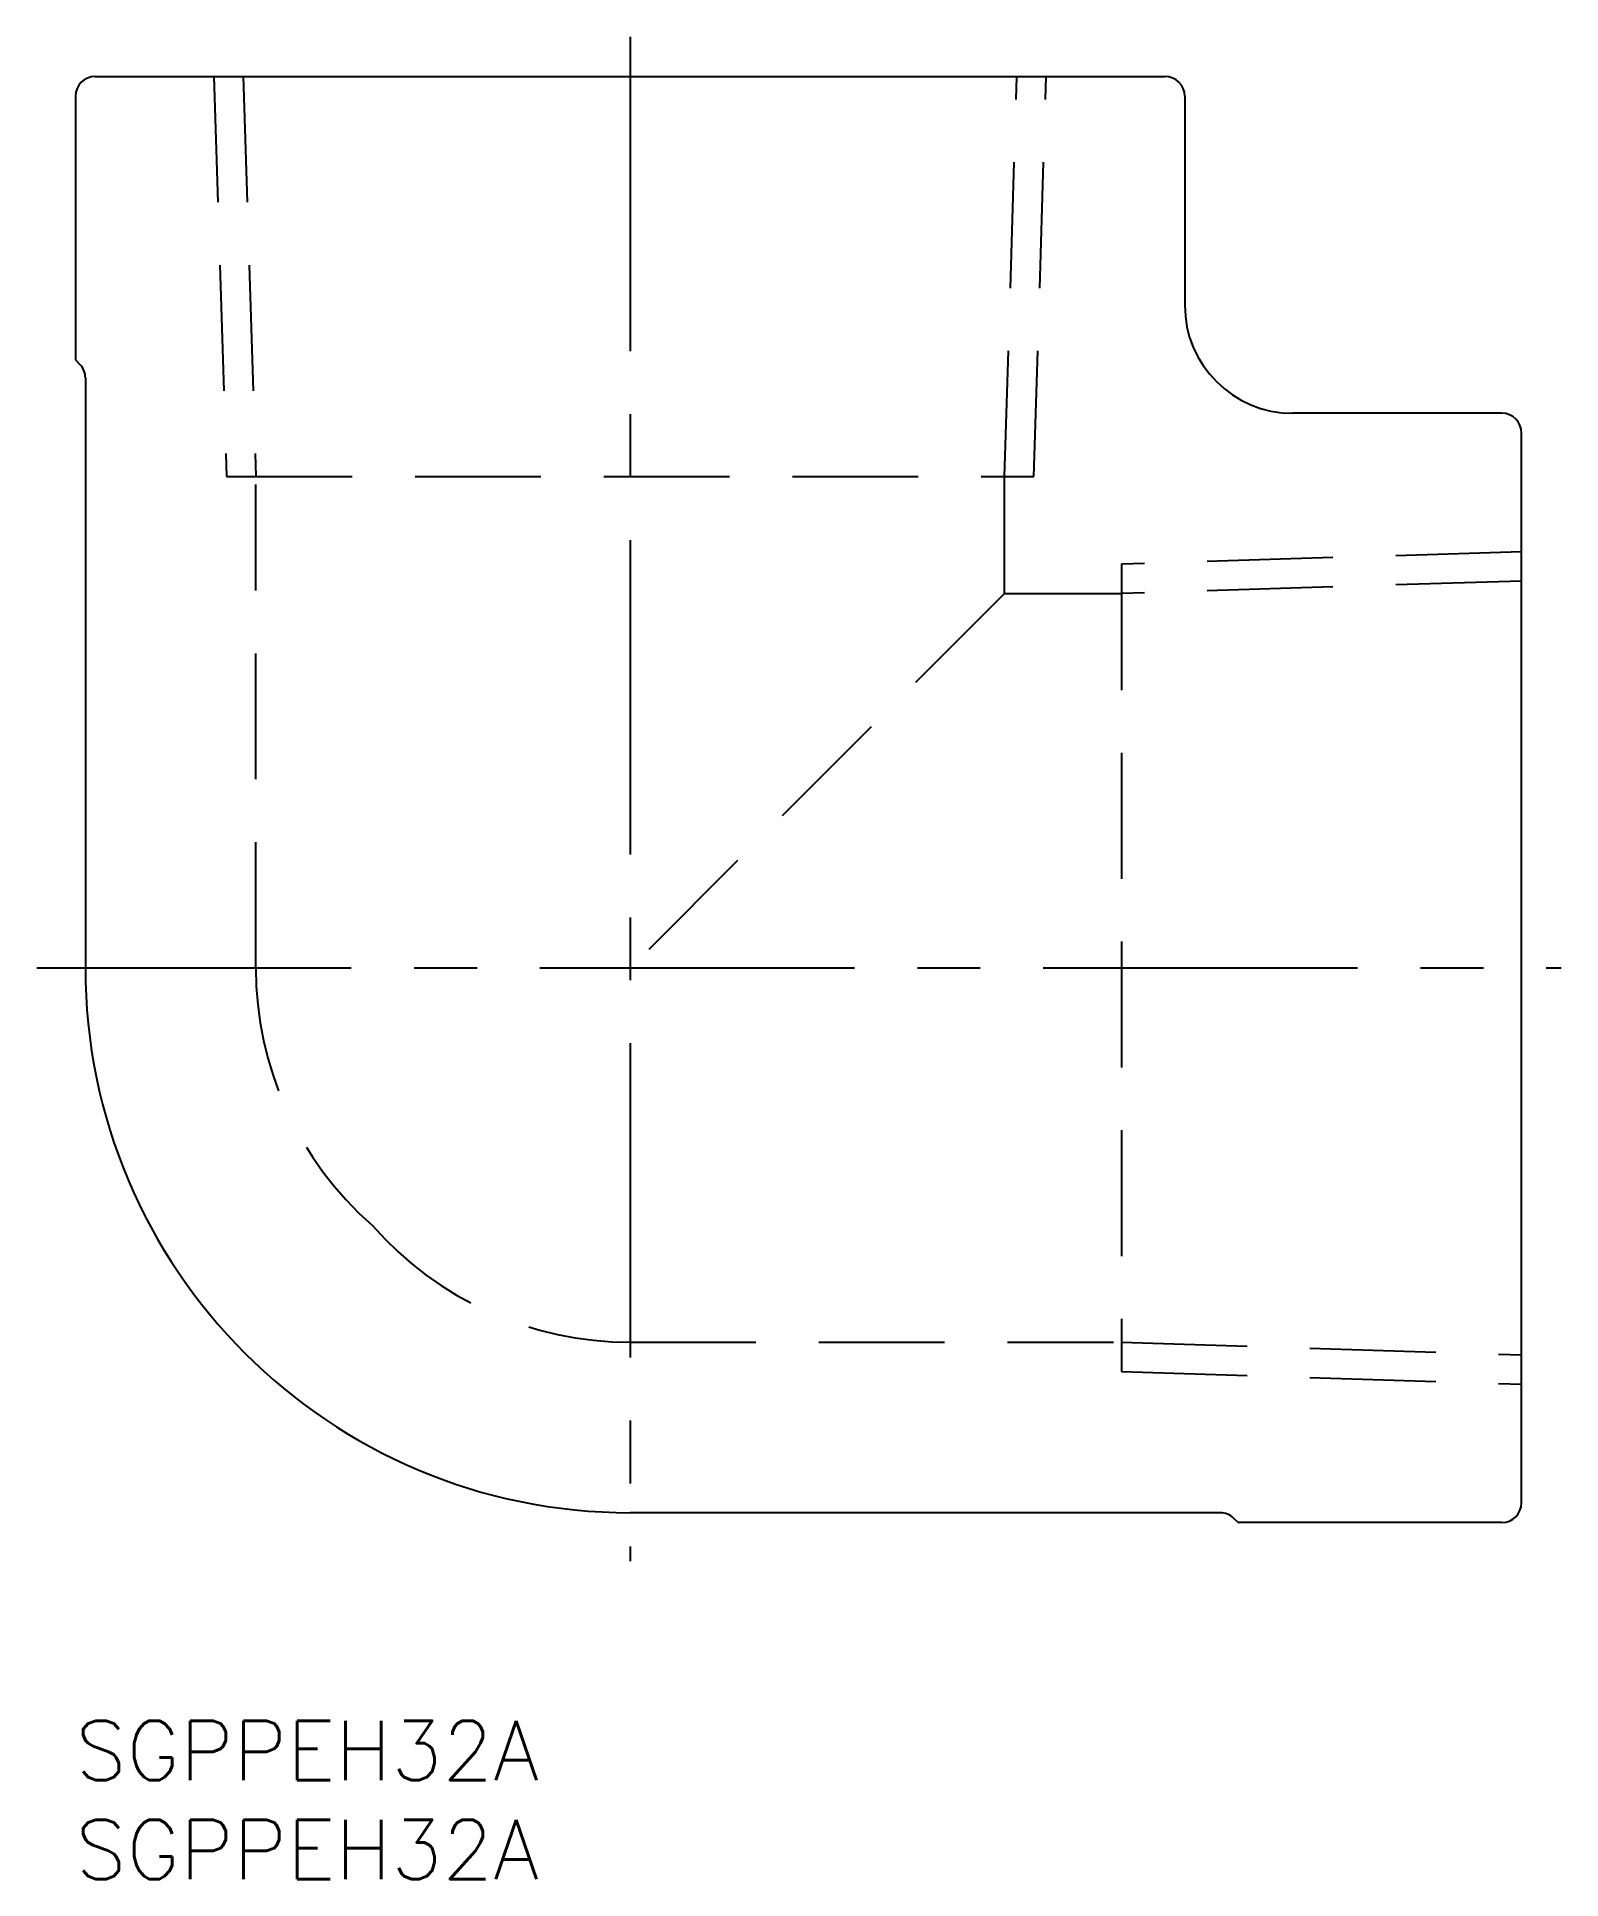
# Model space of a CAD drawing. Extents: x -1.9 to 75, y -8 to 85.
import ezdxf

# ---------------------------------------------------------------- set-up
doc = ezdxf.new("R2010")
doc.units = 0
doc.header["$LTSCALE"] = 0.5
doc.linetypes.add('CENTER', pattern=[50.8, 31.75, -6.35, 6.35, -6.35])
doc.linetypes.add('DASHED', pattern=[19.05, 12.7, -6.35])
for name, color, linetype in [('MSM_CENTER', 1, 'CENTER'), ('MSM_CONTINUOUS', 7, 'CONTINUOUS'), ('MSM_DASHED', 4, 'DASHED'), ('MSM_PART_NUMBER', 7, 'CONTINUOUS')]:
    doc.layers.add(name, color=color, linetype=linetype)
doc.styles.get("Standard").update_dxf_attribs({"font": 'txt.shx', "height": 3, "bigfont": 'bigfont.shx'})

msp = doc.modelspace()

# ---------------------------------------------------------------- linework, layer by layer
at = {"layer": 'MSM_CENTER'}
for p, q in [((28, 85), (28, 8.05)), ((-1.95, 38), (75, 38))]:
    msp.add_line(p, q, dxfattribs=at)
at = {"layer": 'MSM_CONTINUOUS'}
for p, q in [((1, 83), (55, 83)), ((0, 82), (0, 68.707)), ((56, 82), (56, 71.45)), ((0.015, 68.672), (0.222, 68.465)), ((0.5, 67.793), (0.5, 38)), ((72, 66), (61.45, 66)), ((73, 11), (73, 65)), ((57.793, 10.5), (28, 10.5)), ((58.672, 10.015), (58.465, 10.222)), ((72, 10), (58.707, 10))]:
    msp.add_line(p, q, dxfattribs=at)
for centre, radius, start, end in [((1, 82), 1, 90, 180), ((55, 82), 1, 0, 90), ((61.45, 71.45), 5.45, 180, 270), ((0.05, 68.707), 0.05, 180, 225), ((-0.45, 67.793), 0.95, 0, 45), ((72, 65), 1, 0, 90), ((28, 38), 27.5, 180, 270), ((57.793, 9.55), 0.95, 45, 90), ((72, 11), 1, 270, 0), ((58.707, 10.05), 0.05, 225, 270)]:
    msp.add_arc(centre, radius, start, end, dxfattribs=at)
at = {"layer": 'MSM_DASHED'}
for p, q in [((6.992, 83), (7.623, 62.8)), ((8.471, 83), (9.102, 62.8)), ((46.898, 62.8), (47.529, 83)), ((48.377, 62.8), (49.008, 83)), ((7.623, 62.8), (48.377, 62.8)), ((9.102, 38), (9.102, 62.4)), ((46.898, 56.898), (46.898, 62.8)), ((73, 59.008), (52.8, 58.377)), ((52.8, 58.377), (52.8, 17.623)), ((46.898, 56.898), (28, 38)), ((46.898, 56.898), (52.8, 56.898)), ((73, 57.529), (52.8, 56.898)), ((28, 19.102), (52.4, 19.102)), ((52.8, 19.102), (73, 18.471)), ((52.8, 17.623), (73, 16.992))]:
    msp.add_line(p, q, dxfattribs=at)
for centre, start, end in [((26.4, 38), 180, 228.75012), ((28, 36.4), 221.24988, 270)]:
    msp.add_arc(centre, 17.298, start, end, dxfattribs=at)

# ---------------------------------------------------------------- texts
at = {"layer": 'MSM_PART_NUMBER'}
for p in [(0, -3), (0, -8)]:
    msp.add_text('SGPPEH32A', height=3, dxfattribs=at).set_placement(p)

doc.saveas('drawing.dxf')
